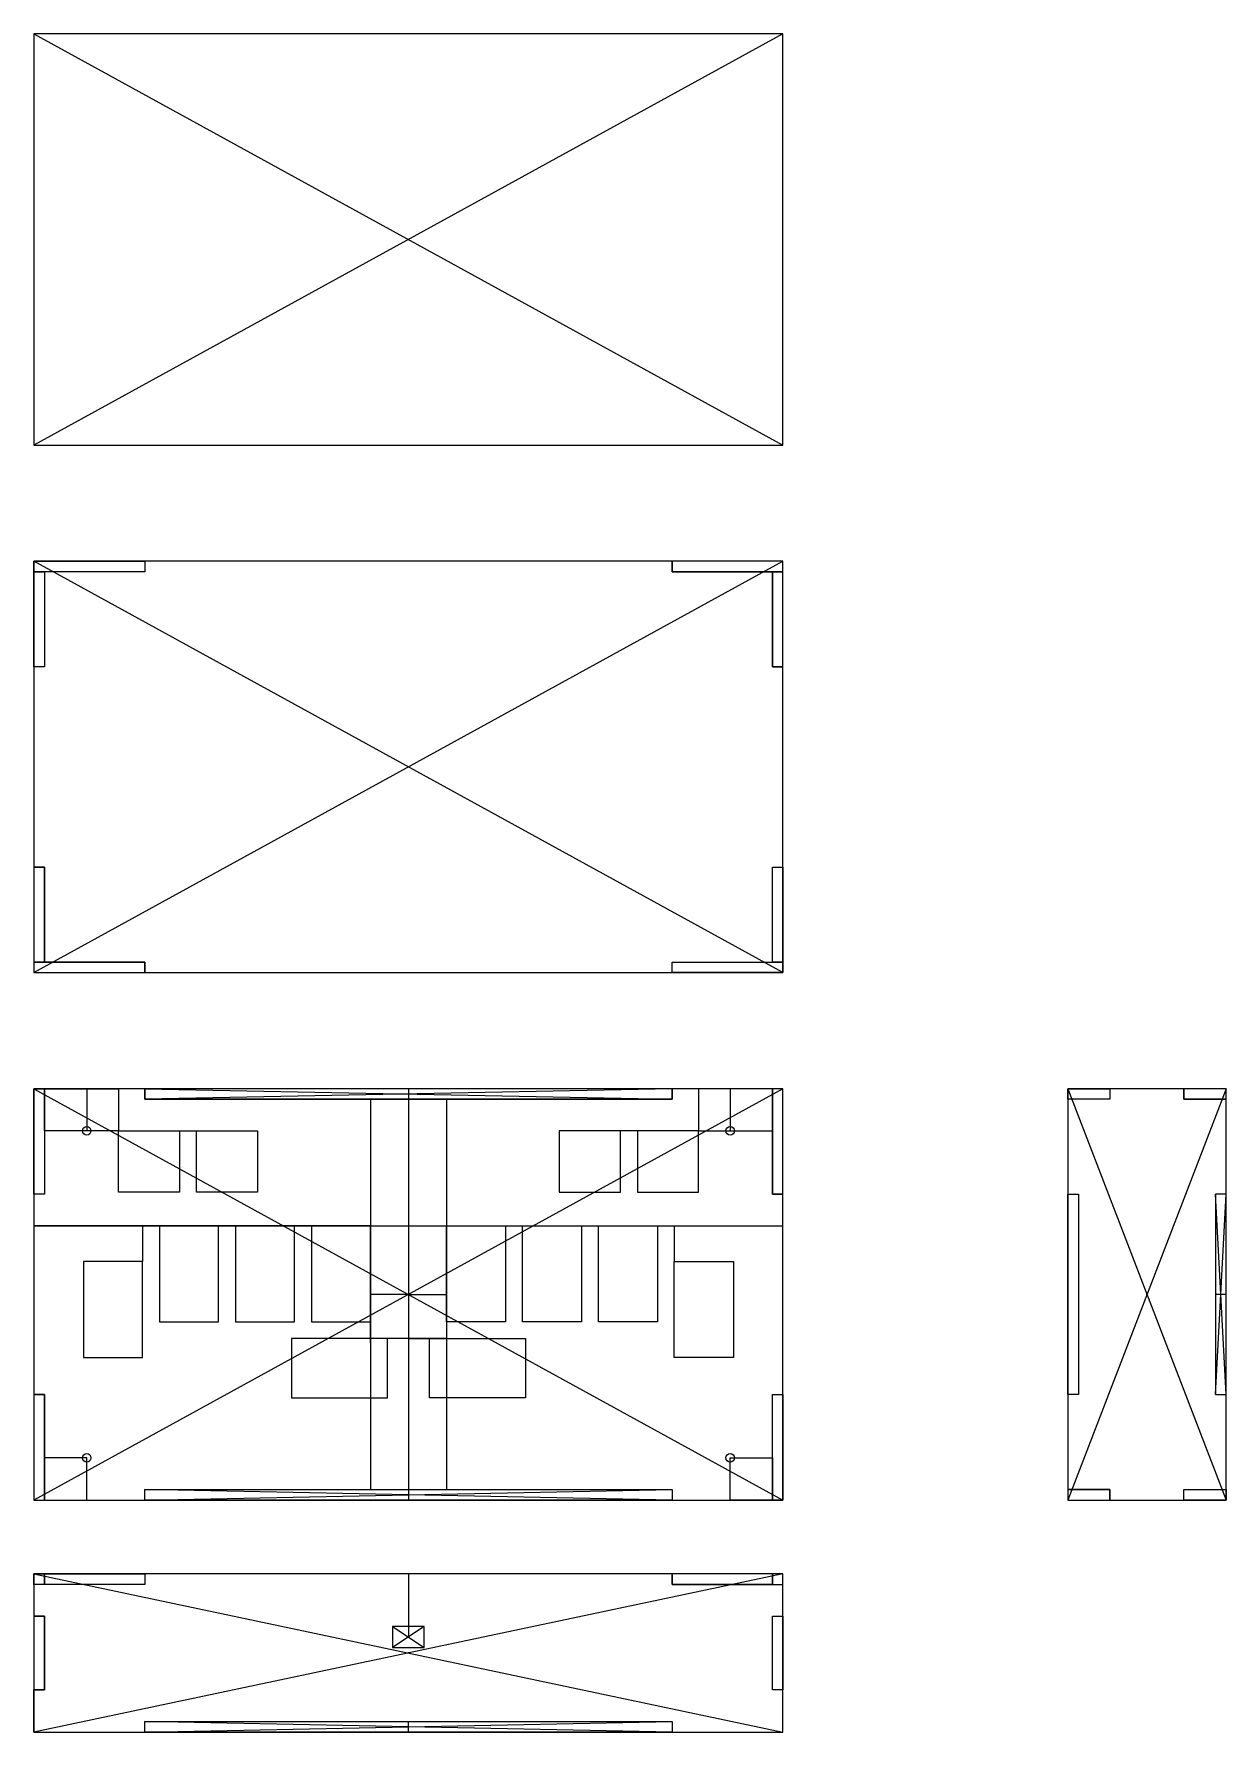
# Model space of a CAD drawing. Header units: millimetres. Extents: x -178 to 388, y -208 to 598.
import ezdxf

# ---------------------------------------------------------------- set-up
doc = ezdxf.new("R2010")
doc.units = ezdxf.units.MM
doc.header["$MEASUREMENT"] = 0
for name, color, linetype in [('오타쿠 v10_Sketch1', 7, 'Continuous'), ('오타쿠 v10_Sketch14', 7, 'Continuous'), ('오타쿠 v10_Sketch15', 7, 'Continuous'), ('오타쿠 v10_Sketch16', 7, 'Continuous'), ('오타쿠 v10_Sketch17', 7, 'Continuous'), ('오타쿠 v10_Sketch18', 7, 'Continuous'), ('오타쿠 v10_Sketch19', 7, 'Continuous'), ('오타쿠 v10_Sketch2', 7, 'Continuous'), ('오타쿠 v10_Sketch20', 7, 'Continuous'), ('오타쿠 v10_Sketch21', 7, 'Continuous'), ('오타쿠 v10_Sketch22', 7, 'Continuous'), ('오타쿠 v10_Sketch23', 7, 'Continuous'), ('오타쿠 v10_Sketch24', 7, 'Continuous'), ('오타쿠 v10_Sketch25', 7, 'Continuous'), ('오타쿠 v10_Sketch26', 7, 'Continuous'), ('오타쿠 v10_Sketch27', 7, 'Continuous'), ('오타쿠 v10_Sketch28', 7, 'Continuous'), ('오타쿠 v10_Sketch29', 7, 'Continuous'), ('오타쿠 v10_Sketch3', 7, 'Continuous'), ('오타쿠 v10_Sketch30', 7, 'Continuous'), ('오타쿠 v10_Sketch31', 7, 'Continuous'), ('오타쿠 v10_Sketch32', 7, 'Continuous'), ('오타쿠 v10_Sketch33', 7, 'Continuous'), ('오타쿠 v10_Sketch34', 7, 'Continuous'), ('오타쿠 v10_Sketch35', 7, 'Continuous'), ('오타쿠 v10_Sketch36', 7, 'Continuous'), ('오타쿠 v10_Sketch37', 7, 'Continuous'), ('오타쿠 v10_Sketch38', 7, 'Continuous'), ('오타쿠 v10_Sketch4', 7, 'Continuous'), ('오타쿠 v10_Sketch5', 7, 'Continuous'), ('오타쿠 v10_Sketch6', 7, 'Continuous'), ('오타쿠 v10_Sketch7', 7, 'Continuous')]:
    doc.layers.add(name, color=color, linetype=linetype)

msp = doc.modelspace()

# ---------------------------------------------------------------- linework, layer by layer
at = {"layer": '오타쿠 v10_Sketch1'}
for p, q in [((-177.5, 97.5), (177.5, -97.5)), ((177.5, 97.5), (-177.5, 97.5)), ((177.5, 97.5), (-177.5, -97.5)), ((-177.5, 97.5), (-177.5, -97.5)), ((177.5, -97.5), (177.5, 97.5)), ((-177.5, -97.5), (177.5, -97.5))]:
    msp.add_line(p, q, dxfattribs=at)
msp.add_point((0, 0), dxfattribs=at)
msp.add_point((0, 0), dxfattribs=at)
at = {"layer": '오타쿠 v10_Sketch14'}
for p, q in [((177.5, -132.5), (-177.5, -207.5)), ((-177.5, -132.5), (177.5, -207.5)), ((-177.5, -132.5), (-177.5, -207.5)), ((177.5, -132.5), (-177.5, -132.5)), ((177.5, -207.5), (177.5, -132.5)), ((-177.5, -207.5), (177.5, -207.5))]:
    msp.add_line(p, q, dxfattribs=at)
for p in [(0, 0), (0, -170)]:
    msp.add_point(p, dxfattribs=at)
at = {"layer": '오타쿠 v10_Sketch15'}
for p, q in [((-177.5, -132.5, 5), (-177.5, -207.5, 5)), ((177.5, -132.5, 5), (-177.5, -132.5, 5)), ((177.5, -207.5, 5), (177.5, -132.5, 5)), ((-177.5, -152.5, 5), (-177.5, -187.5, 5)), ((-172.5, -152.5, 5), (-177.5, -152.5, 5)), ((-172.5, -187.5, 5), (-172.5, -152.5, 5)), ((-177.5, -207.5, 5), (-177.5, -187.5, 5)), ((-177.5, -187.5, 5), (-172.5, -187.5, 5)), ((-177.5, -207.5, 5), (177.5, -207.5, 5))]:
    msp.add_line(p, q, dxfattribs=at)
msp.add_point((0, 0, 5), dxfattribs=at)
at = {"layer": '오타쿠 v10_Sketch16'}
for p, q in [((177.5, -132.5, 5), (-177.5, -132.5, 5)), ((-177.5, -132.5, 5), (-177.5, -152.5, 5)), ((177.5, -207.5, 5), (177.5, -132.5, 5)), ((-177.5, -152.5, 5), (-172.5, -152.5, 5)), ((-172.5, -152.5, 5), (-172.5, -187.5, 5)), ((172.5, -152.5, 5), (177.5, -152.5, 5)), ((172.5, -187.5, 5), (172.5, -152.5, 5)), ((177.5, -152.5, 5), (177.5, -187.5, 5)), ((-172.5, -187.5, 5), (-177.5, -187.5, 5)), ((-177.5, -187.5, 5), (-177.5, -207.5, 5)), ((177.5, -187.5, 5), (172.5, -187.5, 5)), ((177.5, -207.5, 5), (177.5, -187.5, 5)), ((-177.5, -207.5, 5), (177.5, -207.5, 5))]:
    msp.add_line(p, q, dxfattribs=at)
msp.add_point((0, 0, 5), dxfattribs=at)
at = {"layer": '오타쿠 v10_Sketch17'}
for p, q in [((177.5, -132.5, 5), (-177.5, -132.5, 5)), ((-177.5, -132.5, 5), (-177.5, -152.5, 5)), ((177.5, -152.5, 5), (177.5, -132.5, 5)), ((-177.5, -152.5, 5), (-172.5, -152.5, 5)), ((-172.5, -152.5, 5), (-172.5, -187.5, 5)), ((172.5, -152.5, 5), (177.5, -152.5, 5)), ((172.5, -187.5, 5), (172.5, -152.5, 5)), ((-177.5, -187.5, 5), (-177.5, -207.5, 5)), ((-172.5, -187.5, 5), (-177.5, -187.5, 5)), ((177.5, -187.5, 5), (172.5, -187.5, 5)), ((177.5, -207.5, 5), (177.5, -187.5, 5)), ((-177.5, -207.5, 5), (177.5, -207.5, 5)), ((-125, -207.5, 5), (-125, -202.5, 5)), ((-125, -202.5, 5), (125, -202.5, 5)), ((-125, -207.5, 5), (125, -202.5, 5)), ((125, -207.5, 5), (-125, -202.5, 5)), ((125, -207.5, 5), (-125, -207.5, 5)), ((0, -207.5, 5), (0, -202.5, 5)), ((125, -202.5, 5), (125, -207.5, 5))]:
    msp.add_line(p, q, dxfattribs=at)
for p in [(0, 0, 5), (0, -205, 5)]:
    msp.add_point(p, dxfattribs=at)
at = {"layer": '오타쿠 v10_Sketch18'}
for p, q in [((177.5, -132.5, 5), (-177.5, -132.5, 5)), ((-177.5, -137.5, 5), (-177.5, -132.5, 5)), ((-177.5, -132.5, 5), (-172.5, -132.5, 5)), ((-177.5, -132.5, 5), (-177.5, -152.5, 5)), ((-172.5, -137.5, 5), (-172.5, -132.5, 5)), ((-172.5, -132.5, 5), (-172.5, -137.5, 5)), ((-172.5, -132.5, 5), (-125, -132.5, 5)), ((-125, -132.5, 5), (-125, -137.5, 5)), ((177.5, -152.5, 5), (177.5, -132.5, 5)), ((-172.5, -137.5, 5), (-177.5, -137.5, 5)), ((-125, -137.5, 5), (-172.5, -137.5, 5)), ((-177.5, -152.5, 5), (-172.5, -152.5, 5)), ((-172.5, -152.5, 5), (-172.5, -187.5, 5)), ((172.5, -152.5, 5), (177.5, -152.5, 5)), ((172.5, -187.5, 5), (172.5, -152.5, 5)), ((-177.5, -187.5, 5), (-177.5, -207.5, 5)), ((-172.5, -187.5, 5), (-177.5, -187.5, 5)), ((177.5, -187.5, 5), (172.5, -187.5, 5)), ((177.5, -207.5, 5), (177.5, -187.5, 5)), ((-177.5, -207.5, 5), (-125, -207.5, 5)), ((-125, -207.5, 5), (-125, -202.5, 5)), ((-125, -202.5, 5), (125, -202.5, 5)), ((125, -202.5, 5), (125, -207.5, 5)), ((125, -207.5, 5), (177.5, -207.5, 5))]:
    msp.add_line(p, q, dxfattribs=at)
msp.add_point((0, 0, 5), dxfattribs=at)
at = {"layer": '오타쿠 v10_Sketch19'}
for p, q in [((-177.5, -132.5, 5), (-177.5, -152.5, 5)), ((-172.5, -132.5, 5), (-177.5, -132.5, 5)), ((-172.5, -137.5, 5), (-172.5, -132.5, 5)), ((177.5, -132.5, 5), (-125, -132.5, 5)), ((-125, -132.5, 5), (-125, -137.5, 5)), ((172.5, -132.5, 5), (125, -132.5, 5)), ((125, -132.5, 5), (125, -137.5, 5)), ((172.5, -132.5, 5), (172.5, -137.5, 5)), ((177.5, -132.5, 5), (172.5, -132.5, 5)), ((172.5, -137.5, 5), (172.5, -132.5, 5)), ((177.5, -152.5, 5), (177.5, -132.5, 5)), ((177.5, -137.5, 5), (177.5, -132.5, 5)), ((-125, -137.5, 5), (-172.5, -137.5, 5)), ((125, -137.5, 5), (172.5, -137.5, 5)), ((172.5, -137.5, 5), (177.5, -137.5, 5)), ((-177.5, -152.5, 5), (-172.5, -152.5, 5)), ((-172.5, -152.5, 5), (-172.5, -187.5, 5)), ((172.5, -187.5, 5), (172.5, -152.5, 5)), ((172.5, -152.5, 5), (177.5, -152.5, 5)), ((-172.5, -187.5, 5), (-177.5, -187.5, 5)), ((-177.5, -187.5, 5), (-177.5, -207.5, 5)), ((177.5, -187.5, 5), (172.5, -187.5, 5)), ((177.5, -207.5, 5), (177.5, -187.5, 5)), ((-177.5, -207.5, 5), (-125, -207.5, 5)), ((-125, -207.5, 5), (-125, -202.5, 5)), ((-125, -202.5, 5), (125, -202.5, 5)), ((125, -202.5, 5), (125, -207.5, 5)), ((125, -207.5, 5), (177.5, -207.5, 5))]:
    msp.add_line(p, q, dxfattribs=at)
msp.add_point((0, 0, 5), dxfattribs=at)
at = {"layer": '오타쿠 v10_Sketch2'}
for p, q in [((-177.5, 97.5, 5), (-177.5, -97.5, 5)), ((177.5, 97.5, 5), (-177.5, 97.5, 5)), ((-125, 97.5, 5), (125, 92.5, 5)), ((-125, 97.5, 5), (-125, 92.5, 5)), ((125, 97.5, 5), (-125, 97.5, 5)), ((125, 97.5, 5), (-125, 92.5, 5)), ((0, 97.5, 5), (0, 0, 5)), ((125, 92.5, 5), (125, 97.5, 5)), ((177.5, -97.5, 5), (177.5, 97.5, 5)), ((-125, 92.5, 5), (125, 92.5, 5)), ((-177.5, -97.5, 5), (177.5, -97.5, 5))]:
    msp.add_line(p, q, dxfattribs=at)
for p in [(0, 95, 5), (0, 0, 5)]:
    msp.add_point(p, dxfattribs=at)
at = {"layer": '오타쿠 v10_Sketch20'}
for p, q in [((-172.5, -132.5, 5), (-177.5, -132.5, 5)), ((-177.5, -132.5, 5), (-177.5, -152.5, 5)), ((-172.5, -137.5, 5), (-172.5, -132.5, 5)), ((125, -132.5, 5), (-125, -132.5, 5)), ((-125, -132.5, 5), (-125, -137.5, 5)), ((0, -132.5, 5), (0, -162.5, 5)), ((125, -137.5, 5), (125, -132.5, 5)), ((172.5, -132.5, 5), (172.5, -137.5, 5)), ((177.5, -132.5, 5), (172.5, -132.5, 5)), ((177.5, -152.5, 5), (177.5, -132.5, 5)), ((-125, -137.5, 5), (-172.5, -137.5, 5)), ((172.5, -137.5, 5), (125, -137.5, 5)), ((-177.5, -152.5, 5), (-172.5, -152.5, 5)), ((-172.5, -152.5, 5), (-172.5, -187.5, 5)), ((172.5, -187.5, 5), (172.5, -152.5, 5)), ((172.5, -152.5, 5), (177.5, -152.5, 5)), ((7.5, -157.5, 5), (-7.5, -167.5, 5)), ((-7.5, -157.5, 5), (-7.5, -167.5, 5)), ((7.5, -157.5, 5), (-7.5, -157.5, 5)), ((-7.5, -157.5, 5), (7.5, -167.5, 5)), ((7.5, -167.5, 5), (7.5, -157.5, 5)), ((-7.5, -167.5, 5), (7.5, -167.5, 5)), ((-172.5, -187.5, 5), (-177.5, -187.5, 5)), ((-177.5, -187.5, 5), (-177.5, -207.5, 5)), ((177.5, -187.5, 5), (172.5, -187.5, 5)), ((177.5, -207.5, 5), (177.5, -187.5, 5)), ((-177.5, -207.5, 5), (-125, -207.5, 5)), ((-125, -207.5, 5), (-125, -202.5, 5)), ((-125, -202.5, 5), (125, -202.5, 5)), ((125, -202.5, 5), (125, -207.5, 5)), ((125, -207.5, 5), (177.5, -207.5, 5))]:
    msp.add_line(p, q, dxfattribs=at)
for p in [(0, 0, 5), (0, -162.5, 5)]:
    msp.add_point(p, dxfattribs=at)
at = {"layer": '오타쿠 v10_Sketch21'}
for p, q in [((312.5, 97.5), (387.5, -97.5)), ((387.5, 97.5), (312.5, -97.5)), ((387.5, 97.5), (312.5, 97.5)), ((312.5, 97.5), (312.5, -97.5)), ((387.5, -97.5), (387.5, 97.5)), ((312.5, -97.5), (387.5, -97.5))]:
    msp.add_line(p, q, dxfattribs=at)
for p in [(0, 0), (350, 0)]:
    msp.add_point(p, dxfattribs=at)
at = {"layer": '오타쿠 v10_Sketch22'}
for p, q in [((387.5, 97.5, 5), (312.5, 97.5, 5)), ((312.5, 97.5, 5), (312.5, -97.5, 5)), ((387.5, 97.5, 5), (367.5, 97.5, 5)), ((367.5, 97.5, 5), (367.5, 92.5, 5)), ((387.5, 92.5, 5), (387.5, 97.5, 5)), ((387.5, -97.5, 5), (387.5, 97.5, 5)), ((367.5, 92.5, 5), (387.5, 92.5, 5)), ((312.5, -97.5, 5), (387.5, -97.5, 5))]:
    msp.add_line(p, q, dxfattribs=at)
msp.add_point((0, 0, 5), dxfattribs=at)
at = {"layer": '오타쿠 v10_Sketch23'}
for p, q in [((312.5, 97.5, 5), (312.5, -97.5, 5)), ((367.5, 97.5, 5), (312.5, 97.5, 5)), ((312.5, 92.5, 5), (312.5, 97.5, 5)), ((312.5, 97.5, 5), (332.5, 97.5, 5)), ((332.5, 97.5, 5), (332.5, 92.5, 5)), ((367.5, 92.5, 5), (367.5, 97.5, 5)), ((332.5, 92.5, 5), (312.5, 92.5, 5)), ((387.5, 92.5, 5), (367.5, 92.5, 5)), ((387.5, -97.5, 5), (387.5, 92.5, 5)), ((312.5, -97.5, 5), (387.5, -97.5, 5))]:
    msp.add_line(p, q, dxfattribs=at)
msp.add_point((0, 0, 5), dxfattribs=at)
at = {"layer": '오타쿠 v10_Sketch24'}
for p, q in [((367.5, 97.5, 5), (332.5, 97.5, 5)), ((332.5, 97.5, 5), (332.5, 92.5, 5)), ((367.5, 92.5, 5), (367.5, 97.5, 5)), ((312.5, 92.5, 5), (312.5, 47.5, 5)), ((332.5, 92.5, 5), (312.5, 92.5, 5)), ((312.5, 92.5, 5), (312.5, -97.5, 5)), ((387.5, 92.5, 5), (367.5, 92.5, 5)), ((387.5, -97.5, 5), (387.5, 92.5, 5)), ((312.5, 47.5, 5), (317.5, 47.5, 5)), ((312.5, -47.5, 5), (312.5, 47.5, 5)), ((317.5, 47.5, 5), (317.5, -47.5, 5)), ((317.5, -47.5, 5), (312.5, -47.5, 5)), ((312.5, -97.5, 5), (387.5, -97.5, 5))]:
    msp.add_line(p, q, dxfattribs=at)
msp.add_point((0, 0, 5), dxfattribs=at)
at = {"layer": '오타쿠 v10_Sketch25'}
for p, q in [((332.5, 97.5, 5), (332.5, 92.5, 5)), ((367.5, 97.5, 5), (332.5, 97.5, 5)), ((367.5, 92.5, 5), (367.5, 97.5, 5)), ((332.5, 92.5, 5), (312.5, 92.5, 5)), ((312.5, 92.5, 5), (312.5, 47.5, 5)), ((387.5, 92.5, 5), (367.5, 92.5, 5)), ((387.5, -97.5, 5), (387.5, 92.5, 5)), ((312.5, 47.5, 5), (317.5, 47.5, 5)), ((317.5, 47.5, 5), (317.5, -47.5, 5)), ((312.5, -47.5, 5), (312.5, -97.5, 5)), ((317.5, -47.5, 5), (312.5, -47.5, 5)), ((312.5, -92.5, 5), (312.5, -97.5, 5)), ((332.5, -92.5, 5), (312.5, -92.5, 5)), ((332.5, -97.5, 5), (332.5, -92.5, 5)), ((312.5, -97.5, 5), (387.5, -97.5, 5)), ((312.5, -97.5, 5), (332.5, -97.5, 5))]:
    msp.add_line(p, q, dxfattribs=at)
msp.add_point((0, 0, 5), dxfattribs=at)
at = {"layer": '오타쿠 v10_Sketch26'}
for p, q in [((332.5, 97.5, 5), (332.5, 92.5, 5)), ((367.5, 97.5, 5), (332.5, 97.5, 5)), ((367.5, 92.5, 5), (367.5, 97.5, 5)), ((332.5, 92.5, 5), (312.5, 92.5, 5)), ((312.5, 92.5, 5), (312.5, 47.5, 5)), ((387.5, 92.5, 5), (367.5, 92.5, 5)), ((387.5, -97.5, 5), (387.5, 92.5, 5)), ((312.5, 47.5, 5), (317.5, 47.5, 5)), ((317.5, 47.5, 5), (317.5, -47.5, 5)), ((317.5, -47.5, 5), (312.5, -47.5, 5)), ((312.5, -47.5, 5), (312.5, -92.5, 5)), ((312.5, -92.5, 5), (332.5, -92.5, 5)), ((332.5, -92.5, 5), (332.5, -97.5, 5)), ((367.5, -92.5, 5), (387.5, -92.5, 5)), ((367.5, -97.5, 5), (367.5, -92.5, 5)), ((387.5, -92.5, 5), (387.5, -97.5, 5)), ((332.5, -97.5, 5), (387.5, -97.5, 5)), ((387.5, -97.5, 5), (367.5, -97.5, 5))]:
    msp.add_line(p, q, dxfattribs=at)
msp.add_point((0, 0, 5), dxfattribs=at)
at = {"layer": '오타쿠 v10_Sketch27'}
for p, q in [((367.5, 97.5, 5), (332.5, 97.5, 5)), ((332.5, 97.5, 5), (332.5, 92.5, 5)), ((367.5, 92.5, 5), (367.5, 97.5, 5)), ((312.5, 92.5, 5), (312.5, 47.5, 5)), ((332.5, 92.5, 5), (312.5, 92.5, 5)), ((387.5, 92.5, 5), (367.5, 92.5, 5)), ((387.5, -92.5, 5), (387.5, 92.5, 5)), ((312.5, 47.5, 5), (317.5, 47.5, 5)), ((317.5, 47.5, 5), (317.5, -47.5, 5)), ((387.5, -47.5, 5), (382.5, 47.5, 5)), ((387.5, 47.5, 5), (382.5, 47.5, 5)), ((382.5, 47.5, 5), (382.5, -47.5, 5)), ((382.5, -47.5, 5), (387.5, 47.5, 5)), ((387.5, -47.5, 5), (387.5, 47.5, 5)), ((387.5, 0, 5), (382.5, 0, 5)), ((317.5, -47.5, 5), (312.5, -47.5, 5)), ((312.5, -47.5, 5), (312.5, -92.5, 5)), ((382.5, -47.5, 5), (387.5, -47.5, 5)), ((312.5, -92.5, 5), (332.5, -92.5, 5)), ((332.5, -92.5, 5), (332.5, -97.5, 5)), ((367.5, -97.5, 5), (367.5, -92.5, 5)), ((367.5, -92.5, 5), (387.5, -92.5, 5)), ((332.5, -97.5, 5), (367.5, -97.5, 5))]:
    msp.add_line(p, q, dxfattribs=at)
for p in [(0, 0, 5), (385, 0, 5)]:
    msp.add_point(p, dxfattribs=at)
at = {"layer": '오타쿠 v10_Sketch28'}
for p, q in [((-177.5, 152.5), (177.5, 347.5)), ((177.5, 347.5), (-177.5, 347.5)), ((-177.5, 347.5), (-177.5, 152.5)), ((177.5, 152.5), (-177.5, 347.5)), ((177.5, 152.5), (177.5, 347.5)), ((-177.5, 152.5), (177.5, 152.5))]:
    msp.add_line(p, q, dxfattribs=at)
for p in [(0, 250), (0, 0)]:
    msp.add_point(p, dxfattribs=at)
at = {"layer": '오타쿠 v10_Sketch29'}
for p, q in [((-177.5, 347.5, 5), (-177.5, 152.5, 5)), ((177.5, 347.5, 5), (-177.5, 347.5, 5)), ((177.5, 152.5, 5), (177.5, 347.5, 5)), ((125, 157.5, 5), (177.5, 157.5, 5)), ((125, 152.5, 5), (125, 157.5, 5)), ((177.5, 157.5, 5), (177.5, 152.5, 5)), ((-177.5, 152.5, 5), (177.5, 152.5, 5)), ((177.5, 152.5, 5), (125, 152.5, 5))]:
    msp.add_line(p, q, dxfattribs=at)
msp.add_point((0, 0, 5), dxfattribs=at)
at = {"layer": '오타쿠 v10_Sketch3'}
for p, q in [((-125, 97.5, 5), (-177.5, 97.5, 5)), ((-177.5, 97.5, 5), (-177.5, -97.5, 5)), ((-125, 92.5, 5), (-125, 97.5, 5)), ((177.5, 97.5, 5), (125, 97.5, 5)), ((125, 97.5, 5), (125, 92.5, 5)), ((177.5, -97.5, 5), (177.5, 97.5, 5)), ((125, 92.5, 5), (-125, 92.5, 5)), ((0, 0, 5), (0, -97.5, 5)), ((125, -97.5, 5), (-125, -92.5, 5)), ((-125, -97.5, 5), (-125, -92.5, 5)), ((-125, -97.5, 5), (125, -92.5, 5)), ((-125, -92.5, 5), (125, -92.5, 5)), ((125, -92.5, 5), (125, -97.5, 5)), ((-177.5, -97.5, 5), (177.5, -97.5, 5)), ((125, -97.5, 5), (-125, -97.5, 5))]:
    msp.add_line(p, q, dxfattribs=at)
for p in [(0, 0, 5), (0, -95, 5)]:
    msp.add_point(p, dxfattribs=at)
at = {"layer": '오타쿠 v10_Sketch30'}
for p, q in [((-177.5, 347.5, 5), (-177.5, 152.5, 5)), ((177.5, 347.5, 5), (-177.5, 347.5, 5)), ((177.5, 157.5, 5), (177.5, 347.5, 5)), ((-177.5, 157.5, 5), (-177.5, 152.5, 5)), ((-125, 157.5, 5), (-177.5, 157.5, 5)), ((-125, 152.5, 5), (-125, 157.5, 5)), ((125, 157.5, 5), (177.5, 157.5, 5)), ((125, 152.5, 5), (125, 157.5, 5)), ((-177.5, 152.5, 5), (125, 152.5, 5)), ((-177.5, 152.5, 5), (-125, 152.5, 5))]:
    msp.add_line(p, q, dxfattribs=at)
msp.add_point((0, 0, 5), dxfattribs=at)
at = {"layer": '오타쿠 v10_Sketch31'}
for p, q in [((-177.5, 347.5, 5), (-177.5, 157.5, 5)), ((177.5, 347.5, 5), (-177.5, 347.5, 5)), ((125, 347.5, 5), (125, 342.5, 5)), ((177.5, 347.5, 5), (125, 347.5, 5)), ((177.5, 157.5, 5), (177.5, 347.5, 5)), ((177.5, 342.5, 5), (177.5, 347.5, 5)), ((125, 342.5, 5), (177.5, 342.5, 5)), ((-177.5, 157.5, 5), (-125, 157.5, 5)), ((-125, 157.5, 5), (-125, 152.5, 5)), ((125, 157.5, 5), (177.5, 157.5, 5)), ((125, 152.5, 5), (125, 157.5, 5)), ((-125, 152.5, 5), (125, 152.5, 5))]:
    msp.add_line(p, q, dxfattribs=at)
msp.add_point((0, 0, 5), dxfattribs=at)
at = {"layer": '오타쿠 v10_Sketch32'}
for p, q in [((-177.5, 347.5, 5), (-177.5, 157.5, 5)), ((-177.5, 342.5, 5), (-177.5, 347.5, 5)), ((125, 347.5, 5), (-177.5, 347.5, 5)), ((-177.5, 347.5, 5), (-125, 347.5, 5)), ((-125, 347.5, 5), (-125, 342.5, 5)), ((125, 342.5, 5), (125, 347.5, 5)), ((-125, 342.5, 5), (-177.5, 342.5, 5)), ((177.5, 342.5, 5), (125, 342.5, 5)), ((177.5, 157.5, 5), (177.5, 342.5, 5)), ((-177.5, 157.5, 5), (-125, 157.5, 5)), ((-125, 157.5, 5), (-125, 152.5, 5)), ((125, 157.5, 5), (177.5, 157.5, 5)), ((125, 152.5, 5), (125, 157.5, 5)), ((-125, 152.5, 5), (125, 152.5, 5))]:
    msp.add_line(p, q, dxfattribs=at)
msp.add_point((0, 0, 5), dxfattribs=at)
at = {"layer": '오타쿠 v10_Sketch33'}
for p, q in [((-125, 347.5, 5), (-125, 342.5, 5)), ((125, 347.5, 5), (-125, 347.5, 5)), ((125, 342.5, 5), (125, 347.5, 5)), ((-125, 342.5, 5), (-177.5, 342.5, 5)), ((-177.5, 342.5, 5), (-177.5, 157.5, 5)), ((177.5, 342.5, 5), (125, 342.5, 5)), ((177.5, 157.5, 5), (177.5, 342.5, 5)), ((172.5, 202.5, 5), (177.5, 202.5, 5)), ((172.5, 157.5, 5), (172.5, 202.5, 5)), ((177.5, 202.5, 5), (177.5, 157.5, 5)), ((-177.5, 157.5, 5), (-125, 157.5, 5)), ((-125, 157.5, 5), (-125, 152.5, 5)), ((125, 157.5, 5), (177.5, 157.5, 5)), ((125, 152.5, 5), (125, 157.5, 5)), ((177.5, 157.5, 5), (172.5, 157.5, 5)), ((-125, 152.5, 5), (125, 152.5, 5))]:
    msp.add_line(p, q, dxfattribs=at)
msp.add_point((0, 0, 5), dxfattribs=at)
at = {"layer": '오타쿠 v10_Sketch34'}
for p, q in [((125, 347.5, 5), (-125, 347.5, 5)), ((-125, 347.5, 5), (-125, 342.5, 5)), ((125, 342.5, 5), (125, 347.5, 5)), ((-125, 342.5, 5), (-177.5, 342.5, 5)), ((-177.5, 342.5, 5), (-177.5, 157.5, 5)), ((177.5, 342.5, 5), (125, 342.5, 5)), ((177.5, 342.5, 5), (172.5, 342.5, 5)), ((172.5, 342.5, 5), (172.5, 297.5, 5)), ((177.5, 202.5, 5), (177.5, 342.5, 5)), ((177.5, 297.5, 5), (177.5, 342.5, 5)), ((172.5, 297.5, 5), (177.5, 297.5, 5)), ((172.5, 157.5, 5), (172.5, 202.5, 5)), ((172.5, 202.5, 5), (177.5, 202.5, 5)), ((-177.5, 157.5, 5), (-125, 157.5, 5)), ((-125, 157.5, 5), (-125, 152.5, 5)), ((125, 157.5, 5), (172.5, 157.5, 5)), ((125, 152.5, 5), (125, 157.5, 5)), ((-125, 152.5, 5), (125, 152.5, 5))]:
    msp.add_line(p, q, dxfattribs=at)
msp.add_point((0, 0, 5), dxfattribs=at)
at = {"layer": '오타쿠 v10_Sketch35'}
for p, q in [((125, 347.5, 5), (-125, 347.5, 5)), ((-125, 347.5, 5), (-125, 342.5, 5)), ((125, 342.5, 5), (125, 347.5, 5)), ((-125, 342.5, 5), (-177.5, 342.5, 5)), ((-177.5, 342.5, 5), (-177.5, 157.5, 5)), ((172.5, 342.5, 5), (125, 342.5, 5)), ((172.5, 297.5, 5), (172.5, 342.5, 5)), ((177.5, 297.5, 5), (172.5, 297.5, 5)), ((177.5, 202.5, 5), (177.5, 297.5, 5)), ((-177.5, 202.5, 5), (-177.5, 157.5, 5)), ((-172.5, 202.5, 5), (-177.5, 202.5, 5)), ((-172.5, 157.5, 5), (-172.5, 202.5, 5)), ((172.5, 157.5, 5), (172.5, 202.5, 5)), ((172.5, 202.5, 5), (177.5, 202.5, 5)), ((-177.5, 157.5, 5), (-125, 157.5, 5)), ((-177.5, 157.5, 5), (-172.5, 157.5, 5)), ((-125, 157.5, 5), (-125, 152.5, 5)), ((125, 152.5, 5), (125, 157.5, 5)), ((125, 157.5, 5), (172.5, 157.5, 5)), ((-125, 152.5, 5), (125, 152.5, 5))]:
    msp.add_line(p, q, dxfattribs=at)
msp.add_point((0, 0, 5), dxfattribs=at)
at = {"layer": '오타쿠 v10_Sketch36'}
for p, q in [((125, 347.5, 5), (-125, 347.5, 5)), ((-125, 347.5, 5), (-125, 342.5, 5)), ((125, 342.5, 5), (125, 347.5, 5)), ((-177.5, 342.5, 5), (-172.5, 342.5, 5)), ((-177.5, 297.5, 5), (-177.5, 342.5, 5)), ((-125, 342.5, 5), (-177.5, 342.5, 5)), ((-177.5, 342.5, 5), (-177.5, 202.5, 5)), ((-172.5, 342.5, 5), (-172.5, 297.5, 5)), ((172.5, 342.5, 5), (125, 342.5, 5)), ((172.5, 297.5, 5), (172.5, 342.5, 5)), ((-172.5, 297.5, 5), (-177.5, 297.5, 5)), ((177.5, 297.5, 5), (172.5, 297.5, 5)), ((177.5, 202.5, 5), (177.5, 297.5, 5)), ((-177.5, 202.5, 5), (-172.5, 202.5, 5)), ((-172.5, 202.5, 5), (-172.5, 157.5, 5)), ((172.5, 202.5, 5), (177.5, 202.5, 5)), ((172.5, 157.5, 5), (172.5, 202.5, 5)), ((-172.5, 157.5, 5), (-125, 157.5, 5)), ((-125, 157.5, 5), (-125, 152.5, 5)), ((125, 157.5, 5), (172.5, 157.5, 5)), ((125, 152.5, 5), (125, 157.5, 5)), ((-125, 152.5, 5), (125, 152.5, 5))]:
    msp.add_line(p, q, dxfattribs=at)
msp.add_point((0, 0, 5), dxfattribs=at)
at = {"layer": '오타쿠 v10_Sketch37'}
for p, q in [((177.5, 597.5), (-177.5, 597.5)), ((-177.5, 597.5), (177.5, 402.5)), ((-177.5, 597.5), (-177.5, 402.5)), ((177.5, 597.5), (-177.5, 402.5)), ((177.5, 402.5), (177.5, 597.5)), ((-177.5, 402.5), (177.5, 402.5))]:
    msp.add_line(p, q, dxfattribs=at)
for p in [(0, 500), (0, 0)]:
    msp.add_point(p, dxfattribs=at)
at = {"layer": '오타쿠 v10_Sketch38'}
for p, q in [((-125, 97.5, 5), (-172.5, 97.5, 5)), ((-172.5, 97.5, 5), (-152.5, 97.5, 5)), ((-172.5, 97.5, 5), (-172.5, 47.5, 5)), ((-172.5, 77.5, 5), (-172.5, 97.5, 5)), ((-172.5, 97.5, 5), (-137.5, 97.5, 5)), ((-172.5, 77.5, 5), (-172.5, 97.5, 5)), ((-152.5, 97.5, 5), (-152.5, 77.5, 5)), ((-137.5, 97.5, 5), (-137.5, 77.5, 5)), ((-125, 92.5, 5), (-125, 97.5, 5)), ((125, 97.5, 5), (125, 92.5, 5)), ((172.5, 97.5, 5), (125, 97.5, 5)), ((172.5, 97.5, 5), (137.5, 97.5, 5)), ((137.5, 97.5, 5), (137.5, 77.5, 5)), ((152.5, 97.5, 5), (152.5, 77.5, 5)), ((172.5, 97.5, 5), (152.5, 97.5, 5)), ((172.5, 47.5, 5), (172.5, 97.5, 5)), ((172.5, 77.5, 5), (172.5, 97.5, 5)), ((172.5, 77.5, 5), (172.5, 97.5, 5)), ((125, 92.5, 5), (-125, 92.5, 5)), ((-18, 92.5, 5), (-18, 32.5, 5)), ((-18, 92.5, 5), (-18, -92.5, 5)), ((0, 92.5, 5), (0, -92.5, 5)), ((18, 92.5, 5), (18, -92.5, 5)), ((-152.5, 77.5, 5), (-172.5, 77.5, 5)), ((-137.5, 77.5, 5), (-172.5, 77.5, 5)), ((-137.5, 77.5, 5), (-108.5, 77.5, 5)), ((-137.5, 48.5, 5), (-137.5, 77.5, 5)), ((-108.5, 77.5, 5), (-108.5, 48.5, 5)), ((-108.5, 77.5, 5), (-100.5, 77.5, 5)), ((-100.5, 77.5, 5), (-71.5, 77.5, 5)), ((-100.5, 48.5, 5), (-100.5, 77.5, 5)), ((-71.5, 77.5, 5), (-71.5, 48.5, 5)), ((100.5, 77.5, 5), (71.5, 77.5, 5)), ((71.5, 77.5, 5), (71.5, 48.5, 5)), ((100.5, 48.5, 5), (100.5, 77.5, 5)), ((108.5, 77.5, 5), (100.5, 77.5, 5)), ((108.5, 77.5, 5), (108.5, 48.5, 5)), ((137.5, 77.5, 5), (108.5, 77.5, 5)), ((137.5, 48.5, 5), (137.5, 77.5, 5)), ((137.5, 77.5, 5), (172.5, 77.5, 5)), ((152.5, 77.5, 5), (172.5, 77.5, 5)), ((-108.5, 48.5, 5), (-137.5, 48.5, 5)), ((-71.5, 48.5, 5), (-100.5, 48.5, 5)), ((71.5, 48.5, 5), (100.5, 48.5, 5)), ((108.5, 48.5, 5), (137.5, 48.5, 5)), ((-172.5, 47.5, 5), (-177.5, 47.5, 5)), ((-177.5, 47.5, 5), (-177.5, -47.5, 5)), ((177.5, 47.5, 5), (172.5, 47.5, 5)), ((177.5, -47.5, 5), (177.5, 47.5, 5)), ((-18, 32.5, 5), (-177.5, 32.5, 5)), ((-177.5, 32.5, 5), (177.5, 32.5, 5)), ((-126, 32.5, 5), (-126, 15.5, 5)), ((-118, 32.5, 5), (-126, 32.5, 5)), ((-118, 32.5, 5), (-118, -13, 5)), ((-90, 32.5, 5), (-118, 32.5, 5)), ((-90, -13, 5), (-90, 32.5, 5)), ((-82, 32.5, 5), (-90, 32.5, 5)), ((-54, 32.5, 5), (-82, 32.5, 5)), ((-82, 32.5, 5), (-82, -13, 5)), ((-46, 32.5, 5), (-54, 32.5, 5)), ((-54, -13, 5), (-54, 32.5, 5)), ((-18, 32.5, 5), (-46, 32.5, 5)), ((-18, 32.5, 5), (-46, 32.5, 5)), ((-46, 32.5, 5), (-46, -13, 5)), ((-18, -23, 5), (-18, 32.5, 5)), ((-18, -13, 5), (-18, 32.5, 5)), ((18, -13, 5), (18, 32.5, 5)), ((18, 32.5, 5), (46, 32.5, 5)), ((46, 32.5, 5), (54, 32.5, 5)), ((46, 32.5, 5), (46, -13, 5)), ((54, -13, 5), (54, 32.5, 5)), ((54, 32.5, 5), (82, 32.5, 5)), ((82, 32.5, 5), (90, 32.5, 5)), ((82, 32.5, 5), (82, -13, 5)), ((90, 32.5, 5), (118, 32.5, 5)), ((90, -13, 5), (90, 32.5, 5)), ((118, 32.5, 5), (126, 32.5, 5)), ((118, 32.5, 5), (118, -13, 5)), ((126, 32.5, 5), (126, 15.5, 5)), ((-154, 15.5, 5), (-154, -30, 5)), ((-126, 15.5, 5), (-154, 15.5, 5)), ((-126, -30, 5), (-126, 15.5, 5)), ((126, 15.5, 5), (154, 15.5, 5)), ((126, -30, 5), (126, 15.5, 5)), ((154, 15.5, 5), (154, -30, 5)), ((0, 0, 5), (-18, 0, 5)), ((0, 0, 5), (18, 0, 5)), ((-118, -13, 5), (-90, -13, 5)), ((-82, -13, 5), (-54, -13, 5)), ((-46, -13, 5), (-18, -13, 5)), ((18, -13, 5), (18, -21, 5)), ((46, -13, 5), (18, -13, 5)), ((82, -13, 5), (54, -13, 5)), ((118, -13, 5), (90, -13, 5)), ((-55.5, -21, 5), (-55.5, -49, 5)), ((-10, -21, 5), (-55.5, -21, 5)), ((-18, -23, 5), (-18, -31, 5)), ((0, -21, 5), (-10, -21, 5)), ((-10, -49, 5), (-10, -21, 5)), ((0, -21, 5), (10, -21, 5)), ((18, -21, 5), (0, -21, 5)), ((10, -49, 5), (10, -21, 5)), ((10, -21, 5), (55.5, -21, 5)), ((55.5, -21, 5), (55.5, -49, 5)), ((-154, -30, 5), (-126, -30, 5)), ((154, -30, 5), (126, -30, 5)), ((-177.5, -47.5, 5), (-172.5, -47.5, 5)), ((-172.5, -47.5, 5), (-172.5, -97.5, 5)), ((172.5, -97.5, 5), (172.5, -47.5, 5)), ((172.5, -47.5, 5), (177.5, -47.5, 5)), ((-55.5, -49, 5), (-10, -49, 5)), ((55.5, -49, 5), (10, -49, 5)), ((-152.5, -77.5, 5), (-172.5, -77.5, 5)), ((-172.5, -77.5, 5), (-172.5, -97.5, 5)), ((-152.5, -97.5, 5), (-152.5, -77.5, 5)), ((152.5, -97.5, 5), (152.5, -77.5, 5)), ((152.5, -77.5, 5), (172.5, -77.5, 5)), ((172.5, -77.5, 5), (172.5, -97.5, 5)), ((-125, -92.5, 5), (125, -92.5, 5)), ((-125, -97.5, 5), (-125, -92.5, 5)), ((125, -92.5, 5), (125, -97.5, 5)), ((-172.5, -97.5, 5), (-152.5, -97.5, 5)), ((-172.5, -97.5, 5), (-125, -97.5, 5)), ((125, -97.5, 5), (172.5, -97.5, 5)), ((172.5, -97.5, 5), (152.5, -97.5, 5))]:
    msp.add_line(p, q, dxfattribs=at)
for centre in [(-152.5, 77.5, 5), (152.5, 77.5, 5), (-152.5, -77.5, 5), (152.5, -77.5, 5)]:
    msp.add_circle(centre, 2, dxfattribs=at)
msp.add_point((0, 0, 5), dxfattribs=at)
at = {"layer": '오타쿠 v10_Sketch4'}
for p, q in [((-125, 97.5, 5), (-177.5, 97.5, 5)), ((-177.5, 97.5, 5), (-177.5, -97.5, 5)), ((-177.5, 47.5, 5), (-177.5, 97.5, 5)), ((-177.5, 97.5, 5), (-172.5, 97.5, 5)), ((-172.5, 97.5, 5), (-172.5, 47.5, 5)), ((-125, 92.5, 5), (-125, 97.5, 5)), ((177.5, 97.5, 5), (125, 97.5, 5)), ((125, 97.5, 5), (125, 92.5, 5)), ((177.5, -97.5, 5), (177.5, 97.5, 5)), ((125, 92.5, 5), (-125, 92.5, 5)), ((-172.5, 47.5, 5), (-177.5, 47.5, 5)), ((-125, -92.5, 5), (125, -92.5, 5)), ((-125, -97.5, 5), (-125, -92.5, 5)), ((125, -92.5, 5), (125, -97.5, 5)), ((-177.5, -97.5, 5), (-125, -97.5, 5)), ((125, -97.5, 5), (177.5, -97.5, 5))]:
    msp.add_line(p, q, dxfattribs=at)
msp.add_point((0, 0, 5), dxfattribs=at)
at = {"layer": '오타쿠 v10_Sketch5'}
for p, q in [((-125, 97.5, 5), (-172.5, 97.5, 5)), ((-172.5, 97.5, 5), (-172.5, 47.5, 5)), ((-125, 92.5, 5), (-125, 97.5, 5)), ((125, 97.5, 5), (125, 92.5, 5)), ((177.5, 97.5, 5), (125, 97.5, 5)), ((177.5, -97.5, 5), (177.5, 97.5, 5)), ((125, 92.5, 5), (-125, 92.5, 5)), ((-177.5, 47.5, 5), (-177.5, -97.5, 5)), ((-172.5, 47.5, 5), (-177.5, 47.5, 5)), ((-177.5, -47.5, 5), (-177.5, -97.5, 5)), ((-172.5, -47.5, 5), (-177.5, -47.5, 5)), ((-172.5, -97.5, 5), (-172.5, -47.5, 5)), ((-125, -92.5, 5), (125, -92.5, 5)), ((-125, -97.5, 5), (-125, -92.5, 5)), ((125, -92.5, 5), (125, -97.5, 5)), ((-177.5, -97.5, 5), (-172.5, -97.5, 5)), ((-177.5, -97.5, 5), (-125, -97.5, 5)), ((125, -97.5, 5), (177.5, -97.5, 5))]:
    msp.add_line(p, q, dxfattribs=at)
msp.add_point((0, 0, 5), dxfattribs=at)
at = {"layer": '오타쿠 v10_Sketch6'}
for p, q in [((-172.5, 97.5, 5), (-172.5, 47.5, 5)), ((-125, 97.5, 5), (-172.5, 97.5, 5)), ((-125, 92.5, 5), (-125, 97.5, 5)), ((177.5, 97.5, 5), (125, 97.5, 5)), ((125, 97.5, 5), (125, 92.5, 5)), ((177.5, 97.5, 5), (172.5, 97.5, 5)), ((172.5, 97.5, 5), (172.5, 47.5, 5)), ((177.5, 47.5, 5), (177.5, 97.5, 5)), ((177.5, -97.5, 5), (177.5, 97.5, 5)), ((125, 92.5, 5), (-125, 92.5, 5)), ((-172.5, 47.5, 5), (-177.5, 47.5, 5)), ((-177.5, 47.5, 5), (-177.5, -47.5, 5)), ((172.5, 47.5, 5), (177.5, 47.5, 5)), ((-177.5, -47.5, 5), (-172.5, -47.5, 5)), ((-172.5, -47.5, 5), (-172.5, -97.5, 5)), ((-125, -97.5, 5), (-125, -92.5, 5)), ((-125, -92.5, 5), (125, -92.5, 5)), ((125, -92.5, 5), (125, -97.5, 5)), ((-172.5, -97.5, 5), (-125, -97.5, 5)), ((125, -97.5, 5), (177.5, -97.5, 5))]:
    msp.add_line(p, q, dxfattribs=at)
msp.add_point((0, 0, 5), dxfattribs=at)
at = {"layer": '오타쿠 v10_Sketch7'}
for p, q in [((-172.5, 97.5, 5), (-172.5, 47.5, 5)), ((-125, 97.5, 5), (-172.5, 97.5, 5)), ((-125, 92.5, 5), (-125, 97.5, 5)), ((172.5, 97.5, 5), (125, 97.5, 5)), ((125, 97.5, 5), (125, 92.5, 5)), ((172.5, 47.5, 5), (172.5, 97.5, 5)), ((125, 92.5, 5), (-125, 92.5, 5)), ((-172.5, 47.5, 5), (-177.5, 47.5, 5)), ((-177.5, 47.5, 5), (-177.5, -47.5, 5)), ((177.5, 47.5, 5), (172.5, 47.5, 5)), ((177.5, -97.5, 5), (177.5, 47.5, 5)), ((-177.5, -47.5, 5), (-172.5, -47.5, 5)), ((-172.5, -47.5, 5), (-172.5, -97.5, 5)), ((172.5, -97.5, 5), (172.5, -47.5, 5)), ((172.5, -47.5, 5), (177.5, -47.5, 5)), ((177.5, -47.5, 5), (177.5, -97.5, 5)), ((-125, -97.5, 5), (-125, -92.5, 5)), ((-125, -92.5, 5), (125, -92.5, 5)), ((125, -92.5, 5), (125, -97.5, 5)), ((-172.5, -97.5, 5), (-125, -97.5, 5)), ((125, -97.5, 5), (177.5, -97.5, 5)), ((177.5, -97.5, 5), (172.5, -97.5, 5))]:
    msp.add_line(p, q, dxfattribs=at)
msp.add_point((0, 0, 5), dxfattribs=at)

doc.saveas('drawing.dxf')
